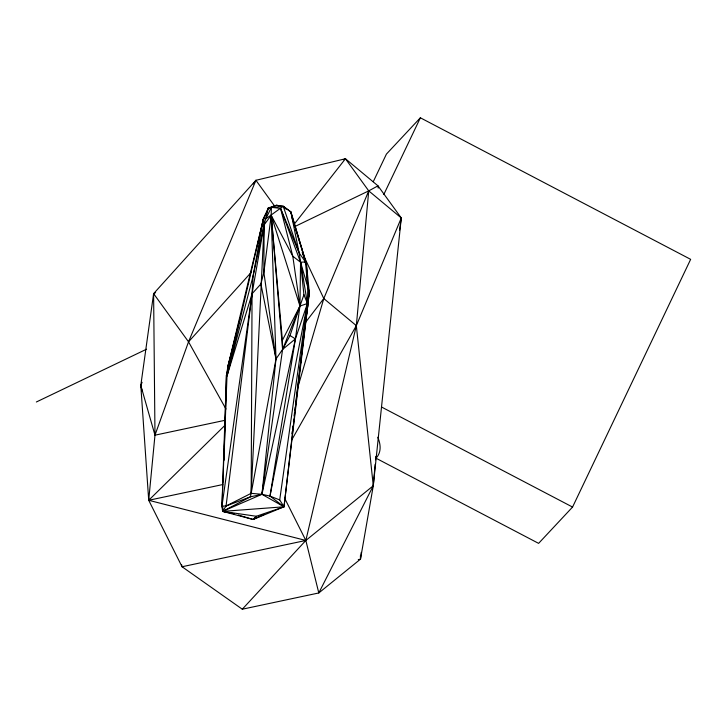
<?xml version="1.0" encoding="UTF-8"?>
<svg xmlns="http://www.w3.org/2000/svg" width="727" height="727" viewBox="0 0 727 727"><rect width="100%" height="100%" fill="white"/><g stroke="black" fill="none" stroke-linecap="round" stroke-linejoin="round"><path stroke-width="1.09" d="M266.209 213.438L263.537 218.409L253.06 276.151L252.051 293.781L251.169 493.333L250.406 496.841L222.598 511.372L221.971 506.092L226.433 375.396L227.951 366.263L263.537 218.409L268.336 207.949L276.496 205.259L283.23 206.286L290.855 211.902L306.412 263.937L309.329 292.399L295.489 404.703M238.365 515.052L253.096 519.478L256.331 516.27L284.012 506.801L279.713 499.94L307.421 303.513L299.106 252.832L283.23 206.286L268.336 207.949L264.092 224.916L252.051 293.781L226.07 506.001L222.598 511.372L253.096 519.478L284.012 506.801L307.421 303.513L307.821 287.628L306.412 263.937L290.855 211.902L283.23 206.286L265.818 218.854L263.537 218.409L264.092 224.916L263.874 272.343L275.987 358.993L261.947 494.305L222.598 511.372L222.771 506.674M308.166 288.101L309.329 292.399L284.012 506.801L269.999 496.087L295.416 338.891L299.96 306.049L300.551 262.238L280.558 208.376L271.38 207.34L265.818 218.854M223.462 481.774L223.552 478.384M224.061 460.273L224.279 452.358M224.443 446.696L226.433 375.396L228.051 369.18M285.929 209.094L283.757 206.732L276.496 205.259L271.38 207.34L271.198 215.292L264.092 224.916L251.169 493.333L226.07 506.001L221.971 506.092L227.006 375.932L227.951 366.263L236.539 332.139M375.132 464.335L373.278 485.772L360.483 559.154L318.799 592.959L242.3 609.208L182.059 566.751L148.708 500.285L140.802 385.437L153.606 293.644L255.931 180.296L345.452 158.75L377.995 185.848L401.277 217.973L373.278 485.772L318.799 592.959L305.84 540.461L284.611 498.159M375.523 459.827L375.814 456.438M155.614 292.645L153.606 293.644L154.978 435.182L148.708 500.285L305.84 540.461L373.278 485.772L356.339 325.651L368.734 190.874L345.452 158.75L343.417 159.722M358.284 559.626L360.483 559.154L361.246 552.384M291.863 433.874L292.145 431.629M292.563 428.267L292.845 426.022M293.399 421.533L293.681 419.288M294.099 415.917L294.517 412.554M294.798 410.31L295.217 406.947M399.559 230.286L401.277 217.973L368.734 190.874L294.898 226.524M279.713 499.94L269.999 496.087L261.947 494.305L251.169 493.333L275.987 358.993L282.594 349.414L290.028 335.547L299.96 306.049L292.79 256.213L271.198 215.292L263.874 272.343L260.893 283.975L252.051 293.781L221.971 506.092L222.707 508.936M302.841 340.618L307.766 305.958L307.239 301.578M307.821 287.628L305.476 261.938L299.106 252.832L280.558 208.376L292.79 256.213L300.551 262.238L309.329 292.399L307.421 303.513L295.416 338.891L282.594 349.414L299.96 306.049L271.198 215.292L282.403 340.263L282.594 349.414L261.947 494.305L284.012 506.801L222.598 511.372L234.149 513.789M269.999 496.087L307.421 303.513L303.922 294.744L300.551 262.238L305.476 261.938M264.092 224.916L253.06 276.151L227.006 375.932L226.433 375.396L227.696 373.733M258.121 242.782L259.103 238.347M259.594 236.13L263.537 218.409L227.006 375.932L252.051 293.781M242.3 609.208L305.84 540.461L356.339 325.651L401.277 217.973M237.093 329.931L240.146 317.826M230.723 356.603L227.951 366.263L229.459 362.673M297.661 387.909L323.797 298.552L368.734 190.874L377.995 185.848L378.185 188.102M282.403 340.263L299.96 306.049L303.922 294.744M266.736 212.438L268.336 207.949L270.571 208.186M224.825 420.342L154.978 435.182L188.529 341.817L255.931 180.296L274.379 205.75M142.065 390.962L140.802 385.437L142.11 382.302M373.26 181.705L386.419 154.097L420.37 117.792L690.65 259.348L572.558 507.064L538.607 543.369L376.013 458.21M383.774 194.563L420.37 117.792M291.918 439.608L356.339 325.651L323.797 298.552L302.786 253.868M253.278 183.976L255.931 180.296M305.885 321.916L323.797 298.552M294.353 224.007L345.452 158.75M225.97 409.047L188.529 341.817L251.433 272.134M225.043 425.25L148.708 500.285L222.753 484.555M264.419 514.243L253.096 519.478L254.641 518.006M253.096 519.478L256.595 517.488M36.35 401.995L146.545 349.205M226.07 506.001L250.406 496.841L261.947 494.305L295.416 338.891L290.028 335.547M299.96 306.049L307.421 303.513M305.84 540.461L182.059 566.751L181.559 564.543M222.598 511.372L256.331 516.27M381.657 407.084L572.558 507.064M304.831 262.429L306.412 263.937L295.689 229.614M153.606 293.644L188.529 341.817M302.196 252.187L306.412 263.937M292.009 217.818L295.026 227.469M140.802 385.437L154.978 435.182M299.106 252.832L290.855 211.902L290.954 213.702M260.893 283.975L275.987 358.993L271.198 215.292L282.594 349.414M360.401 555.764L360.483 559.154M376.768 457.347A122.2 42.093 25.5 0 0 378.84 440.117L378.076 437.972A122.2 42.093 25.5 0 0 377.786 437.254"/></g></svg>
